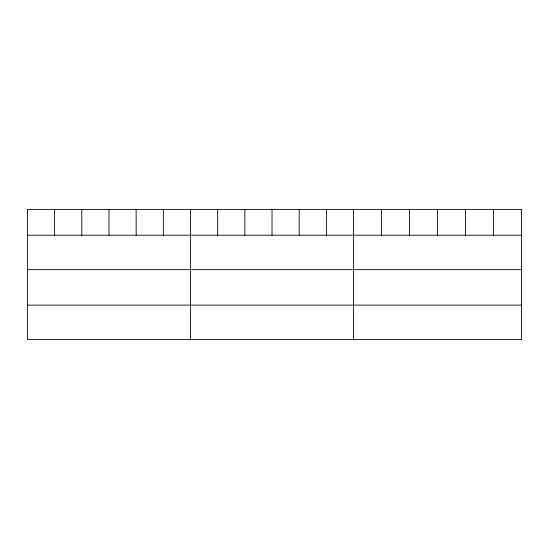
<?xml version="1.0" encoding="UTF-8"?>
<svg xmlns="http://www.w3.org/2000/svg" width="549" height="549" viewBox="0 0 549 549"><rect width="100%" height="100%" fill="white"/><g stroke="black" fill="none" stroke-linecap="round" stroke-linejoin="round"><path stroke-width="0.82" d="M27.45 235.219L521.55 235.219M27.45 269.655L521.55 269.655M27.45 305.127L521.55 305.127M493.551 209.444L493.551 235.219M465.552 209.444L465.552 235.219M437.553 209.444L437.553 235.219M409.554 209.444L409.554 235.219M381.555 209.444L381.555 235.219M353.556 209.444L353.556 339.557M326.381 209.444L326.381 235.219M299.205 209.444L299.205 235.219M272.029 209.444L272.029 235.219M244.854 209.444L244.854 235.219M217.679 209.444L217.679 235.219M190.503 209.444L190.503 339.557M163.328 209.444L163.328 235.219M136.152 209.444L136.152 235.219M108.977 209.444L108.977 235.219M81.801 209.444L81.801 235.219M54.625 209.444L54.625 235.219M521.55 209.444L27.45 209.444L27.45 339.557L521.55 339.557L521.55 209.444"/></g></svg>
